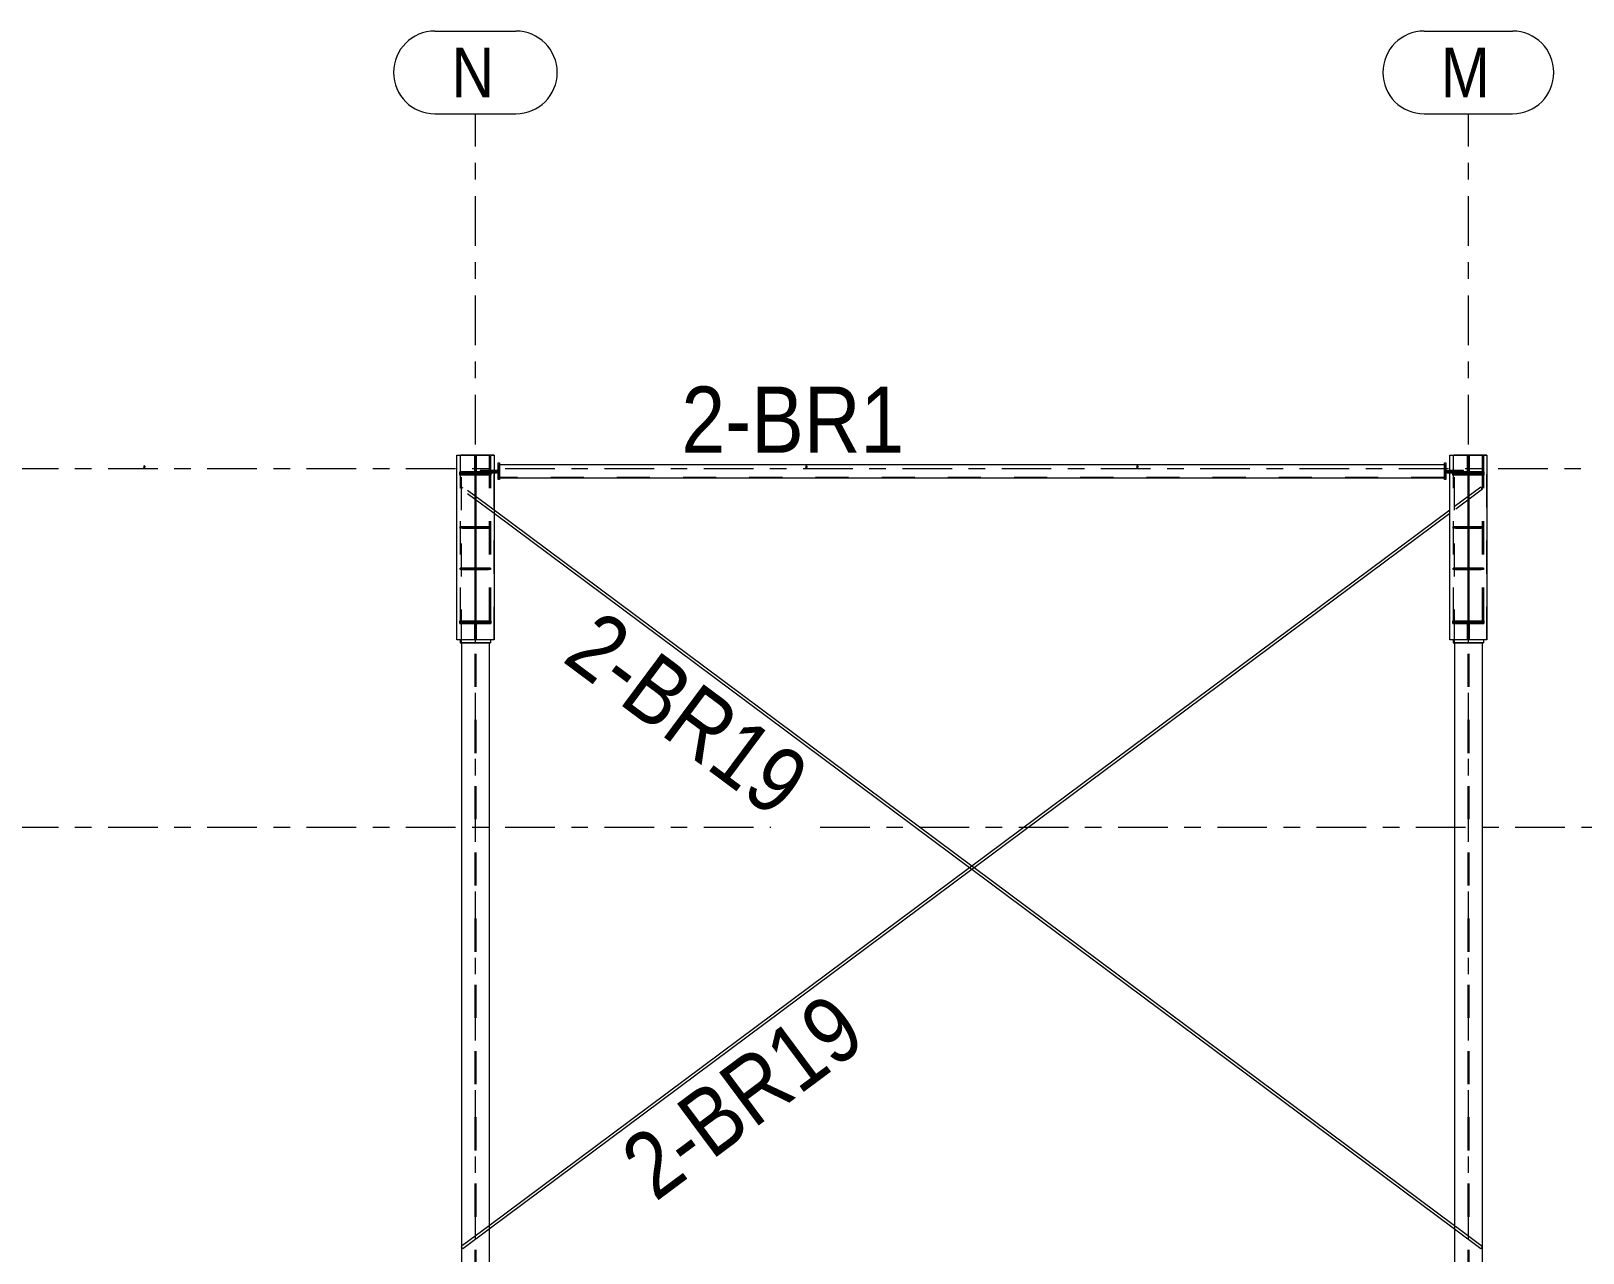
# Model space of a CAD drawing. Header units: millimetres. Extents: x -56 to 1115, y -311 to 509.
# Drawn here: x 282.2 to 376, y 291.5 to 365.3 of the extents above; entities that cross this region are included whole.
import ezdxf

# ---------------------------------------------------------------- set-up
doc = ezdxf.new("R2010")
doc.units = ezdxf.units.MM
for name, pattern in [('XKITLINE00', [0]), ('XKITLINE02', [4, 2, -2]), ('XKITLINE03', [6, 3, -1, 1, -1])]:
    doc.linetypes.add(name, pattern=pattern)
for name, color, linetype, lineweight in [('Part', 2, 'Continuous', 0), ('PartMark', 7, 'Continuous', 0), ('S-grid', 1, 'Continuous', 0)]:
    doc.layers.add(name, color=color, linetype=linetype, lineweight=lineweight)
doc.styles.add('ARIAL', font='ARIAL.TTF')

# ---------------------------------------------------------------- blocks, each defined once
blk = doc.blocks.new('*A82')
at = {"layer": 'Part'}
blk.add_hatch(color=3, dxfattribs=at).paths.add_polyline_path([(329.094, 339.066), (329.131, 339.055), (329.149, 339.021), (329.139, 338.985), (329.105, 338.966), (329.068, 338.977), (329.05, 339.011), (329.061, 339.047)], flags=17)
blk = doc.blocks.new('*A83')
at = {"layer": 'Part'}
blk.add_hatch(color=3, dxfattribs=at).paths.add_polyline_path([(349.094, 339.066), (349.131, 339.055), (349.149, 339.021), (349.139, 338.985), (349.105, 338.966), (349.068, 338.977), (349.05, 339.011), (349.061, 339.047)], flags=17)
blk = doc.blocks.new('*A84')
at = {"layer": 'Part'}
blk.add_hatch(color=3, dxfattribs=at).paths.add_polyline_path([(369.058, 329.426), (369.058, 329.624), (369.141, 329.624), (369.141, 329.426)], flags=17)
blk = doc.blocks.new('*A85')
at = {"layer": 'Part'}
blk.add_hatch(color=3, dxfattribs=at).paths.add_polyline_path([(369.133, 332.803), (369.133, 332.887), (369.813, 332.887), (369.813, 332.803)], flags=17)
blk = doc.blocks.new('*A86')
at = {"layer": 'Part'}
blk.add_hatch(color=3, dxfattribs=at).paths.add_polyline_path([(369.133, 335.303), (369.133, 335.387), (369.813, 335.387), (369.813, 335.303)], flags=17)
blk = doc.blocks.new('*A87')
at = {"layer": 'Part'}
blk.add_hatch(color=3, dxfattribs=at).paths.add_polyline_path([(368.387, 332.803), (368.387, 332.887), (369.066, 332.887), (369.066, 332.803)], flags=17)
blk = doc.blocks.new('*A88')
at = {"layer": 'Part'}
blk.add_hatch(color=3, dxfattribs=at).paths.add_polyline_path([(368.387, 335.303), (368.387, 335.387), (369.066, 335.387), (369.066, 335.303)], flags=17)
blk = doc.blocks.new('*A89')
at = {"layer": 'Part'}
blk.add_hatch(color=3, dxfattribs=at).paths.add_polyline_path([(369.058, 338.595), (369.058, 339.489), (369.141, 339.489), (369.141, 338.595)], flags=17)
blk = doc.blocks.new('*A92')
at = {"layer": 'Part'}
blk.add_hatch(color=3, dxfattribs=at).paths.add_polyline_path([(308.162, 329.624), (308.162, 329.708), (310.037, 329.708), (310.037, 329.624)], flags=17)
blk = doc.blocks.new('*A93')
at = {"layer": 'Part'}
blk.add_hatch(color=3, dxfattribs=at).paths.add_polyline_path([(308.162, 338.511), (308.162, 338.595), (310.037, 338.595), (310.037, 338.511)], flags=17)
blk = doc.blocks.new('*A94')
at = {"layer": 'Part'}
blk.add_hatch(color=3, dxfattribs=at).paths.add_polyline_path([(309.066, 329.708), (309.066, 338.511), (309.133, 338.511), (309.133, 329.708)], flags=17)
blk = doc.blocks.new('*A95')
at = {"layer": 'Part'}
blk.add_hatch(color=3, dxfattribs=at).paths.add_polyline_path([(289.094, 339.066), (289.131, 339.055), (289.149, 339.021), (289.139, 338.985), (289.105, 338.966), (289.068, 338.977), (289.05, 339.011), (289.061, 339.047)], flags=17)
blk = doc.blocks.new('*A96')
at = {"layer": 'Part'}
blk.add_hatch(color=3, dxfattribs=at).paths.add_polyline_path([(309.058, 329.426), (309.058, 329.624), (309.141, 329.624), (309.141, 329.426)], flags=17)
blk = doc.blocks.new('*A97')
at = {"layer": 'Part'}
blk.add_hatch(color=3, dxfattribs=at).paths.add_polyline_path([(308.387, 332.803), (308.387, 332.887), (309.066, 332.887), (309.066, 332.803)], flags=17)
blk = doc.blocks.new('*A98')
at = {"layer": 'Part'}
blk.add_hatch(color=3, dxfattribs=at).paths.add_polyline_path([(308.387, 335.303), (308.387, 335.387), (309.066, 335.387), (309.066, 335.303)], flags=17)
blk = doc.blocks.new('*A99')
at = {"layer": 'Part'}
blk.add_hatch(color=3, dxfattribs=at).paths.add_polyline_path([(309.058, 338.595), (309.058, 339.489), (309.141, 339.489), (309.141, 338.595)], flags=17)
blk = doc.blocks.new('*A100')
at = {"layer": 'Part'}
blk.add_hatch(color=3, dxfattribs=at).paths.add_polyline_path([(309.133, 332.803), (309.133, 332.887), (309.813, 332.887), (309.813, 332.803)], flags=17)
blk = doc.blocks.new('*A101')
at = {"layer": 'Part'}
blk.add_hatch(color=3, dxfattribs=at).paths.add_polyline_path([(309.133, 335.303), (309.133, 335.387), (309.813, 335.387), (309.813, 335.303)], flags=17)
blk = doc.blocks.new('*A102')
at = {"layer": 'Part'}
blk.add_hatch(color=3, dxfattribs=at).paths.add_polyline_path([(368.162, 329.624), (368.162, 329.708), (370.037, 329.708), (370.037, 329.624)], flags=17)
blk = doc.blocks.new('*A103')
at = {"layer": 'Part'}
blk.add_hatch(color=3, dxfattribs=at).paths.add_polyline_path([(368.162, 338.511), (368.162, 338.595), (370.037, 338.595), (370.037, 338.511)], flags=17)
blk = doc.blocks.new('*A104')
at = {"layer": 'Part'}
blk.add_hatch(color=3, dxfattribs=at).paths.add_polyline_path([(369.066, 329.708), (369.066, 338.511), (369.133, 338.511), (369.133, 329.708)], flags=17)
blk = doc.blocks.new('*A1191')
at = {"layer": 'S-grid', "color": 1, "linetype": 'XKITLINE03', "lineweight": 0}
blk.add_line((-7.099, 338.903), (956.29, 338.903), dxfattribs=at)
blk = doc.blocks.new('*A1192')
at = {"layer": 'S-grid', "color": 1, "linetype": 'XKITLINE03', "lineweight": 0}
for p, q in [((-7.099, 317.236), (326.959, 317.236)), ((329.933, 317.236), (566.959, 317.236))]:
    blk.add_line(p, q, dxfattribs=at)
blk = doc.blocks.new('*A1510')
at = {"layer": 'S-grid', "color": 1, "linetype": 'XKITLINE03', "lineweight": 0}
blk.add_line((369.1, 226.363), (369.1, 360.328), dxfattribs=at)
at = {"layer": 'S-grid', "color": 3, "style": 'ARIAL', "width": 0.85}
blk.add_text('M', height=3, dxfattribs=at).set_placement((367.433, 361.328))
blk = doc.blocks.new('*A1511')
at = {"layer": 'S-grid', "color": 1, "linetype": 'XKITLINE03', "lineweight": 0}
blk.add_line((309.1, 226.363), (309.1, 360.328), dxfattribs=at)
at = {"layer": 'S-grid', "color": 3, "style": 'ARIAL', "width": 0.85}
blk.add_text('N', height=3, dxfattribs=at).set_placement((307.655, 361.328))
blk = doc.blocks.new('*A1555')
at = {"layer": 'Part', "color": 7, "linetype": 'XKITLINE02', "lineweight": 0}
for p, q in [((368.266, 328.387), (368.266, 339.72)), ((368.266, 339.72), (369.933, 339.72)), ((369.066, 339.72), (369.066, 242.194)), ((369.133, 339.72), (369.133, 242.194)), ((369.933, 339.72), (369.933, 328.387)), ((369.933, 242.194), (368.266, 242.194))]:
    blk.add_line(p, q, dxfattribs=at)
at = {"layer": 'Part', "color": 2, "linetype": 'XKITLINE00', "lineweight": 0}
for p, q in [((368.266, 328.387), (368.266, 242.194)), ((369.933, 328.387), (369.933, 242.194))]:
    blk.add_line(p, q, dxfattribs=at)
blk = doc.blocks.new('*A1556')
at = {"layer": 'Part', "color": 7, "linetype": 'XKITLINE02', "lineweight": 0}
for p, q in [((308.266, 328.387), (308.266, 339.72)), ((308.266, 339.72), (309.933, 339.72)), ((309.066, 339.72), (309.066, 242.194)), ((309.133, 339.72), (309.133, 242.194)), ((309.933, 339.72), (309.933, 328.387)), ((309.933, 242.194), (308.266, 242.194))]:
    blk.add_line(p, q, dxfattribs=at)
at = {"layer": 'Part', "color": 2, "linetype": 'XKITLINE00', "lineweight": 0}
for p, q in [((308.266, 328.387), (308.266, 242.194)), ((309.933, 328.387), (309.933, 242.194))]:
    blk.add_line(p, q, dxfattribs=at)
blk = doc.blocks.new('*A1557')
at = {"layer": 'Part', "color": 7, "linetype": 'XKITLINE02', "lineweight": 0}
for p, q in [((369.852, 337.786), (367.975, 336.388)), ((369.952, 337.652), (367.975, 336.18)), ((369.952, 337.652), (369.852, 337.786)), ((339.1, 314.887), (338.96, 314.783)), ((339.239, 314.783), (339.1, 314.679)), ((309.933, 293.169), (308.266, 291.928)), ((309.933, 292.961), (308.347, 291.78)), ((308.347, 291.78), (308.266, 291.889))]:
    blk.add_line(p, q, dxfattribs=at)
at = {"layer": 'Part', "color": 2, "linetype": 'XKITLINE00', "lineweight": 0}
for p, q in [((367.975, 336.388), (339.1, 314.887)), ((367.975, 336.18), (339.239, 314.783)), ((338.96, 314.783), (309.933, 293.169)), ((339.1, 314.679), (309.933, 292.961)), ((308.266, 291.928), (308.248, 291.914)), ((308.262, 291.894), (308.248, 291.914)), ((308.266, 291.889), (308.262, 291.894))]:
    blk.add_line(p, q, dxfattribs=at)
blk = doc.blocks.new('*A1558')
at = {"layer": 'Part', "color": 7, "linetype": 'XKITLINE02', "lineweight": 0}
for p, q in [((308.248, 337.652), (308.347, 337.786)), ((310.225, 336.18), (308.248, 337.652)), ((310.225, 336.388), (308.347, 337.786)), ((339.1, 314.679), (338.96, 314.783)), ((339.239, 314.783), (339.1, 314.887)), ((369.933, 291.928), (368.266, 293.169)), ((369.852, 291.78), (368.266, 292.961)), ((369.937, 291.894), (369.852, 291.78))]:
    blk.add_line(p, q, dxfattribs=at)
at = {"layer": 'Part', "color": 2, "linetype": 'XKITLINE00', "lineweight": 0}
for p, q in [((339.1, 314.887), (310.225, 336.388)), ((338.96, 314.783), (310.225, 336.18)), ((368.266, 292.961), (339.1, 314.679)), ((368.266, 293.169), (339.239, 314.783)), ((369.952, 291.914), (369.933, 291.928)), ((369.952, 291.914), (369.933, 291.889))]:
    blk.add_line(p, q, dxfattribs=at)
blk = doc.blocks.new('*A1560')
at = {"layer": 'Part', "color": 2, "linetype": 'XKITLINE00', "lineweight": 0}
for p, q in [((310.55, 339.158), (367.65, 339.158)), ((367.65, 338.325), (310.55, 338.325))]:
    blk.add_line(p, q, dxfattribs=at)
at = {"layer": 'Part', "color": 7, "linetype": 'XKITLINE02', "lineweight": 0}
for p, q in [((310.55, 338.325), (310.55, 339.158)), ((367.65, 339.125), (310.55, 339.125)), ((367.65, 339.158), (367.65, 338.325)), ((367.65, 338.358), (310.55, 338.358))]:
    blk.add_line(p, q, dxfattribs=at)
blk = doc.blocks.new('*A1561')
at = {"layer": 'Part', "color": 7, "linetype": 'XKITLINE02', "lineweight": 0}
for p, q in [((309.058, 339.72), (309.058, 338.595)), ((309.058, 339.72), (309.141, 339.72)), ((309.141, 339.72), (309.141, 338.595)), ((309.058, 338.826), (309.141, 338.826)), ((309.058, 338.687), (309.141, 338.687))]:
    blk.add_line(p, q, dxfattribs=at)
blk = doc.blocks.new('*A1562')
at = {"layer": 'Part', "color": 7, "linetype": 'XKITLINE02', "lineweight": 0}
for p, q in [((309.066, 332.887), (308.183, 332.887)), ((308.183, 332.803), (308.183, 332.887)), ((309.066, 332.803), (308.183, 332.803)), ((308.941, 332.803), (308.941, 332.887)), ((309.066, 332.803), (309.066, 332.887))]:
    blk.add_line(p, q, dxfattribs=at)
blk = doc.blocks.new('*A1563')
at = {"layer": 'Part', "color": 7, "linetype": 'XKITLINE02', "lineweight": 0}
for p, q in [((309.883, 332.887), (309.133, 332.887)), ((309.133, 332.887), (309.133, 332.803)), ((309.133, 332.803), (309.883, 332.803)), ((309.258, 332.887), (309.258, 332.803)), ((309.883, 332.803), (309.883, 332.887))]:
    blk.add_line(p, q, dxfattribs=at)
blk = doc.blocks.new('*A1564')
at = {"layer": 'Part', "color": 7, "linetype": 'XKITLINE02', "lineweight": 0}
for p, q in [((309.883, 335.387), (309.133, 335.387)), ((309.133, 335.387), (309.133, 335.303)), ((309.133, 335.303), (309.883, 335.303)), ((309.258, 335.387), (309.258, 335.303)), ((309.883, 335.303), (309.883, 335.387))]:
    blk.add_line(p, q, dxfattribs=at)
blk = doc.blocks.new('*A1565')
at = {"layer": 'Part', "color": 2, "linetype": 'XKITLINE00', "lineweight": 0}
for p, q in [((310.466, 338.241), (310.466, 339.241)), ((310.466, 339.241), (310.55, 339.241)), ((310.55, 339.241), (310.55, 338.241)), ((310.55, 338.241), (310.466, 338.241))]:
    blk.add_line(p, q, dxfattribs=at)
blk = doc.blocks.new('*A1566')
at = {"layer": 'Part', "color": 7, "linetype": 'XKITLINE02', "lineweight": 0}
for p, q in [((309.383, 338.783), (309.383, 338.7)), ((310.225, 338.783), (309.383, 338.783)), ((310.383, 338.7), (309.383, 338.7))]:
    blk.add_line(p, q, dxfattribs=at)
at = {"layer": 'Part', "color": 2, "linetype": 'XKITLINE00', "lineweight": 0}
for p, q in [((310.466, 338.783), (310.225, 338.783)), ((310.466, 338.7), (310.383, 338.7)), ((310.466, 338.783), (310.466, 338.7))]:
    blk.add_line(p, q, dxfattribs=at)
blk = doc.blocks.new('*A1567')
at = {"layer": 'Part', "color": 7, "linetype": 'XKITLINE02', "lineweight": 0}
for p, q in [((309.133, 338.7), (309.133, 338.616)), ((310.225, 338.7), (309.133, 338.7)), ((310.225, 338.616), (309.133, 338.616)), ((309.258, 338.7), (309.258, 338.616))]:
    blk.add_line(p, q, dxfattribs=at)
at = {"layer": 'Part', "color": 2, "linetype": 'XKITLINE00', "lineweight": 0}
for p, q in [((310.383, 338.7), (310.225, 338.7)), ((310.383, 338.616), (310.225, 338.616)), ((310.383, 338.7), (310.383, 338.616))]:
    blk.add_line(p, q, dxfattribs=at)
blk = doc.blocks.new('*A1568')
at = {"layer": 'Part', "color": 7, "linetype": 'XKITLINE02', "lineweight": 0}
for p, q in [((309.133, 335.303), (309.133, 335.387)), ((309.133, 335.387), (310.016, 335.387)), ((310.016, 335.303), (309.133, 335.303)), ((309.258, 335.303), (309.258, 335.387)), ((310.016, 335.387), (310.016, 335.303))]:
    blk.add_line(p, q, dxfattribs=at)
blk = doc.blocks.new('*A1569')
at = {"layer": 'Part', "color": 7, "linetype": 'XKITLINE02', "lineweight": 0}
for p, q in [((309.133, 332.803), (309.133, 332.887)), ((309.133, 332.887), (310.016, 332.887)), ((310.016, 332.803), (309.133, 332.803)), ((309.258, 332.803), (309.258, 332.887)), ((310.016, 332.887), (310.016, 332.803))]:
    blk.add_line(p, q, dxfattribs=at)
blk = doc.blocks.new('*A1570')
at = {"layer": 'Part', "color": 2, "linetype": 'XKITLINE00', "lineweight": 0}
for start, end in [(51.1129, 231.1129), (231.1129, 51.1129)]:
    blk.add_arc((329.1, 339.016), 0.05, start, end, dxfattribs=at)
blk = doc.blocks.new('*A1571')
at = {"layer": 'Part', "color": 2, "linetype": 'XKITLINE00', "lineweight": 0}
for start, end in [(51.1129, 231.1129), (231.1129, 51.1129)]:
    blk.add_arc((349.1, 339.016), 0.05, start, end, dxfattribs=at)
blk = doc.blocks.new('*A1572')
at = {"layer": 'Part', "color": 7, "linetype": 'XKITLINE02', "lineweight": 0}
for p, q in [((369.133, 338.617), (369.066, 338.617)), ((369.066, 338.617), (369.066, 329.636)), ((369.133, 329.636), (369.133, 338.617)), ((369.066, 329.636), (369.133, 329.636))]:
    blk.add_line(p, q, dxfattribs=at)
blk = doc.blocks.new('*A1573')
at = {"layer": 'Part', "color": 7, "linetype": 'XKITLINE02', "lineweight": 0}
for p, q in [((368.162, 329.708), (368.162, 329.553)), ((368.162, 329.636), (370.037, 329.636)), ((368.162, 329.553), (370.037, 329.553)), ((370.037, 329.553), (370.037, 329.708))]:
    blk.add_line(p, q, dxfattribs=at)
blk = doc.blocks.new('*A1574')
at = {"layer": 'Part', "color": 7, "linetype": 'XKITLINE02', "lineweight": 0}
for p, q in [((368.162, 338.7), (368.162, 338.511)), ((370.037, 338.7), (368.162, 338.7)), ((370.037, 338.617), (368.162, 338.617)), ((370.037, 338.511), (370.037, 338.7))]:
    blk.add_line(p, q, dxfattribs=at)
blk = doc.blocks.new('*A1575')
at = {"layer": 'Part', "color": 7, "linetype": 'XKITLINE02', "lineweight": 0}
for p, q in [((368.183, 339.72), (370.016, 339.72)), ((368.183, 339.72), (368.183, 328.553)), ((370.016, 339.72), (370.016, 328.553))]:
    blk.add_line(p, q, dxfattribs=at)
at = {"layer": 'Part', "color": 2, "linetype": 'XKITLINE00', "lineweight": 0}
for p, q in [((368.183, 328.553), (368.183, 328.387)), ((370.016, 328.387), (368.183, 328.387)), ((370.016, 328.553), (370.016, 328.387))]:
    blk.add_line(p, q, dxfattribs=at)
blk = doc.blocks.new('*A1576')
at = {"layer": 'Part', "color": 7, "linetype": 'XKITLINE02', "lineweight": 0}
for p, q in [((368.183, 339.72), (370.016, 339.72)), ((368.183, 339.72), (368.183, 328.387)), ((370.016, 339.72), (370.016, 328.387)), ((368.183, 328.387), (370.016, 328.387))]:
    blk.add_line(p, q, dxfattribs=at)
blk = doc.blocks.new('*A1577')
at = {"layer": 'Part', "color": 2, "linetype": 'XKITLINE00', "lineweight": 0}
for p, q in [((367.975, 328.553), (367.975, 339.72)), ((367.975, 339.72), (370.225, 339.72)), ((370.225, 339.72), (370.225, 328.553)), ((370.225, 328.553), (367.975, 328.553))]:
    blk.add_line(p, q, dxfattribs=at)
blk = doc.blocks.new('*A1578')
at = {"layer": 'Part', "color": 7, "linetype": 'XKITLINE02', "lineweight": 0}
for p, q in [((367.975, 328.553), (367.975, 339.72)), ((370.225, 339.72), (367.975, 339.72)), ((370.225, 328.553), (370.225, 339.72)), ((370.225, 328.553), (367.975, 328.553))]:
    blk.add_line(p, q, dxfattribs=at)
blk = doc.blocks.new('*A1579')
at = {"layer": 'Part', "color": 2, "linetype": 'XKITLINE00', "lineweight": 0}
for p, q in [((369.058, 328.553), (369.058, 329.624)), ((369.058, 329.624), (369.141, 329.624)), ((369.141, 329.426), (369.058, 329.426)), ((369.141, 329.624), (369.141, 328.553)), ((369.141, 328.553), (369.058, 328.553))]:
    blk.add_line(p, q, dxfattribs=at)
at = {"layer": 'Part', "color": 7, "linetype": 'XKITLINE02', "lineweight": 0}
for p, q in [((369.058, 329.562), (369.141, 329.562)), ((369.058, 329.428), (369.141, 329.428))]:
    blk.add_line(p, q, dxfattribs=at)
blk = doc.blocks.new('*A1580')
at = {"layer": 'Part', "color": 7, "linetype": 'XKITLINE02', "lineweight": 0}
for p, q in [((369.883, 329.636), (369.133, 329.636)), ((369.133, 329.636), (369.133, 329.553)), ((369.133, 329.553), (369.883, 329.553)), ((369.258, 329.636), (369.258, 329.553)), ((369.883, 329.553), (369.883, 329.636))]:
    blk.add_line(p, q, dxfattribs=at)
blk = doc.blocks.new('*A1581')
at = {"layer": 'Part', "color": 7, "linetype": 'XKITLINE02', "lineweight": 0}
for p, q in [((369.066, 329.636), (368.316, 329.636)), ((368.316, 329.636), (368.316, 329.553)), ((368.316, 329.553), (369.066, 329.553)), ((368.941, 329.636), (368.941, 329.553)), ((369.066, 329.553), (369.066, 329.636))]:
    blk.add_line(p, q, dxfattribs=at)
blk = doc.blocks.new('*A1582')
at = {"layer": 'Part', "color": 7, "linetype": 'XKITLINE02', "lineweight": 0}
for p, q in [((369.058, 329.624), (369.058, 328.553)), ((369.058, 329.562), (369.141, 329.562)), ((369.058, 329.428), (369.141, 329.428)), ((369.141, 329.624), (369.141, 328.553)), ((369.141, 328.553), (369.058, 328.553))]:
    blk.add_line(p, q, dxfattribs=at)
blk = doc.blocks.new('*A1583')
at = {"layer": 'Part', "color": 2, "linetype": 'XKITLINE00', "lineweight": 0}
for p, q in [((370.016, 332.887), (369.133, 332.887)), ((369.133, 332.887), (369.133, 332.803)), ((370.016, 332.803), (369.133, 332.803)), ((369.813, 332.803), (369.813, 332.887)), ((370.016, 332.887), (370.016, 332.803))]:
    blk.add_line(p, q, dxfattribs=at)
at = {"layer": 'Part', "color": 7, "linetype": 'XKITLINE02', "lineweight": 0}
blk.add_line((369.258, 332.803), (369.258, 332.887), dxfattribs=at)
blk = doc.blocks.new('*A1584')
at = {"layer": 'Part', "color": 2, "linetype": 'XKITLINE00', "lineweight": 0}
for p, q in [((370.016, 335.387), (369.133, 335.387)), ((369.133, 335.387), (369.133, 335.303)), ((370.016, 335.303), (369.133, 335.303)), ((369.813, 335.303), (369.813, 335.387)), ((370.016, 335.387), (370.016, 335.303))]:
    blk.add_line(p, q, dxfattribs=at)
at = {"layer": 'Part', "color": 7, "linetype": 'XKITLINE02', "lineweight": 0}
blk.add_line((369.258, 335.303), (369.258, 335.387), dxfattribs=at)
blk = doc.blocks.new('*A1585')
at = {"layer": 'Part', "color": 2, "linetype": 'XKITLINE00', "lineweight": 0}
for p, q in [((369.066, 332.887), (368.183, 332.887)), ((368.183, 332.887), (368.183, 332.803)), ((369.066, 332.803), (368.183, 332.803)), ((368.387, 332.803), (368.387, 332.887)), ((369.066, 332.887), (369.066, 332.803))]:
    blk.add_line(p, q, dxfattribs=at)
at = {"layer": 'Part', "color": 7, "linetype": 'XKITLINE02', "lineweight": 0}
blk.add_line((368.941, 332.803), (368.941, 332.887), dxfattribs=at)
blk = doc.blocks.new('*A1586')
at = {"layer": 'Part', "color": 2, "linetype": 'XKITLINE00', "lineweight": 0}
for p, q in [((369.066, 335.387), (368.183, 335.387)), ((368.183, 335.387), (368.183, 335.303)), ((369.066, 335.303), (368.183, 335.303)), ((368.387, 335.303), (368.387, 335.387)), ((369.066, 335.387), (369.066, 335.303))]:
    blk.add_line(p, q, dxfattribs=at)
at = {"layer": 'Part', "color": 7, "linetype": 'XKITLINE02', "lineweight": 0}
blk.add_line((368.941, 335.303), (368.941, 335.387), dxfattribs=at)
blk = doc.blocks.new('*A1587')
at = {"layer": 'Part', "color": 2, "linetype": 'XKITLINE00', "lineweight": 0}
for p, q in [((369.058, 339.72), (369.141, 339.72)), ((369.058, 338.595), (369.058, 339.72)), ((369.058, 339.489), (369.141, 339.489)), ((369.141, 339.72), (369.141, 338.595)), ((369.141, 338.595), (369.058, 338.595))]:
    blk.add_line(p, q, dxfattribs=at)
at = {"layer": 'Part', "color": 7, "linetype": 'XKITLINE02', "lineweight": 0}
for p, q in [((369.058, 338.826), (369.141, 338.826)), ((369.058, 338.687), (369.141, 338.687))]:
    blk.add_line(p, q, dxfattribs=at)
blk = doc.blocks.new('*A1588')
at = {"layer": 'Part', "color": 7, "linetype": 'XKITLINE02', "lineweight": 0}
for p, q in [((369.066, 335.387), (368.183, 335.387)), ((368.183, 335.303), (368.183, 335.387)), ((369.066, 335.303), (368.183, 335.303)), ((368.941, 335.303), (368.941, 335.387)), ((369.066, 335.303), (369.066, 335.387))]:
    blk.add_line(p, q, dxfattribs=at)
blk = doc.blocks.new('*A1589')
at = {"layer": 'Part', "color": 7, "linetype": 'XKITLINE02', "lineweight": 0}
for p, q in [((369.883, 332.887), (369.133, 332.887)), ((369.133, 332.887), (369.133, 332.803)), ((369.133, 332.803), (369.883, 332.803)), ((369.258, 332.887), (369.258, 332.803)), ((369.883, 332.803), (369.883, 332.887))]:
    blk.add_line(p, q, dxfattribs=at)
blk = doc.blocks.new('*A1590')
at = {"layer": 'Part', "color": 7, "linetype": 'XKITLINE02', "lineweight": 0}
for p, q in [((369.066, 332.887), (368.316, 332.887)), ((368.316, 332.887), (368.316, 332.803)), ((368.316, 332.803), (369.066, 332.803)), ((368.941, 332.887), (368.941, 332.803)), ((369.066, 332.803), (369.066, 332.887))]:
    blk.add_line(p, q, dxfattribs=at)
blk = doc.blocks.new('*A1591')
at = {"layer": 'Part', "color": 7, "linetype": 'XKITLINE02', "lineweight": 0}
for p, q in [((369.883, 335.387), (369.133, 335.387)), ((369.133, 335.387), (369.133, 335.303)), ((369.133, 335.303), (369.883, 335.303)), ((369.258, 335.387), (369.258, 335.303)), ((369.883, 335.303), (369.883, 335.387))]:
    blk.add_line(p, q, dxfattribs=at)
blk = doc.blocks.new('*A1592')
at = {"layer": 'Part', "color": 7, "linetype": 'XKITLINE02', "lineweight": 0}
for p, q in [((369.066, 335.387), (368.316, 335.387)), ((368.316, 335.387), (368.316, 335.303)), ((368.316, 335.303), (369.066, 335.303)), ((368.941, 335.387), (368.941, 335.303)), ((369.066, 335.303), (369.066, 335.387))]:
    blk.add_line(p, q, dxfattribs=at)
blk = doc.blocks.new('*A1593')
at = {"layer": 'Part', "color": 7, "linetype": 'XKITLINE02', "lineweight": 0}
for p, q in [((369.883, 338.7), (369.133, 338.7)), ((369.133, 338.7), (369.133, 338.616)), ((369.133, 338.616), (369.883, 338.616)), ((369.258, 338.7), (369.258, 338.616)), ((369.883, 338.616), (369.883, 338.7))]:
    blk.add_line(p, q, dxfattribs=at)
blk = doc.blocks.new('*A1594')
at = {"layer": 'Part', "color": 2, "linetype": 'XKITLINE00', "lineweight": 0}
for p, q in [((367.975, 338.7), (367.816, 338.7)), ((367.816, 338.616), (367.816, 338.7)), ((367.975, 338.616), (367.816, 338.616))]:
    blk.add_line(p, q, dxfattribs=at)
at = {"layer": 'Part', "color": 7, "linetype": 'XKITLINE02', "lineweight": 0}
for p, q in [((369.066, 338.7), (367.975, 338.7)), ((369.066, 338.616), (367.975, 338.616)), ((368.941, 338.7), (368.941, 338.616)), ((369.066, 338.7), (369.066, 338.616))]:
    blk.add_line(p, q, dxfattribs=at)
blk = doc.blocks.new('*A1595')
at = {"layer": 'Part', "color": 2, "linetype": 'XKITLINE00', "lineweight": 0}
for p, q in [((367.733, 338.7), (367.733, 338.783)), ((367.733, 338.783), (367.975, 338.783)), ((367.816, 338.7), (367.733, 338.7))]:
    blk.add_line(p, q, dxfattribs=at)
at = {"layer": 'Part', "color": 7, "linetype": 'XKITLINE02', "lineweight": 0}
for p, q in [((368.816, 338.7), (367.816, 338.7)), ((368.816, 338.783), (367.975, 338.783)), ((368.816, 338.7), (368.816, 338.783))]:
    blk.add_line(p, q, dxfattribs=at)
blk = doc.blocks.new('*A1596')
at = {"layer": 'Part', "color": 2, "linetype": 'XKITLINE00', "lineweight": 0}
for p, q in [((367.65, 338.241), (367.65, 339.241)), ((367.65, 339.241), (367.733, 339.241)), ((367.733, 339.241), (367.733, 338.241)), ((367.733, 338.241), (367.65, 338.241))]:
    blk.add_line(p, q, dxfattribs=at)
blk = doc.blocks.new('*A1597')
at = {"layer": 'Part', "color": 7, "linetype": 'XKITLINE02', "lineweight": 0}
for p, q in [((369.058, 339.72), (369.058, 338.595)), ((369.058, 339.72), (369.141, 339.72)), ((369.141, 339.72), (369.141, 338.595)), ((369.058, 338.826), (369.141, 338.826)), ((369.058, 338.687), (369.141, 338.687))]:
    blk.add_line(p, q, dxfattribs=at)
blk = doc.blocks.new('*A1598')
at = {"layer": 'Part', "color": 7, "linetype": 'XKITLINE02', "lineweight": 0}
for p, q in [((369.066, 332.887), (368.183, 332.887)), ((368.183, 332.803), (368.183, 332.887)), ((369.066, 332.803), (368.183, 332.803)), ((368.941, 332.803), (368.941, 332.887)), ((369.066, 332.803), (369.066, 332.887))]:
    blk.add_line(p, q, dxfattribs=at)
blk = doc.blocks.new('*A1599')
at = {"layer": 'Part', "color": 7, "linetype": 'XKITLINE02', "lineweight": 0}
for p, q in [((369.133, 335.303), (369.133, 335.387)), ((369.133, 335.387), (370.016, 335.387)), ((370.016, 335.303), (369.133, 335.303)), ((369.258, 335.303), (369.258, 335.387)), ((370.016, 335.387), (370.016, 335.303))]:
    blk.add_line(p, q, dxfattribs=at)
blk = doc.blocks.new('*A1600')
at = {"layer": 'Part', "color": 7, "linetype": 'XKITLINE02', "lineweight": 0}
for p, q in [((369.133, 332.803), (369.133, 332.887)), ((369.133, 332.887), (370.016, 332.887)), ((370.016, 332.803), (369.133, 332.803)), ((369.258, 332.803), (369.258, 332.887)), ((370.016, 332.887), (370.016, 332.803))]:
    blk.add_line(p, q, dxfattribs=at)
blk = doc.blocks.new('*A1610')
at = {"layer": 'Part', "color": 2, "linetype": 'XKITLINE00', "lineweight": 0}
for p, q in [((308.162, 329.708), (310.037, 329.708)), ((308.162, 329.553), (308.162, 329.708)), ((308.162, 329.624), (310.037, 329.624)), ((309.058, 329.553), (308.162, 329.553)), ((310.037, 329.553), (309.141, 329.553)), ((310.037, 329.708), (310.037, 329.553))]:
    blk.add_line(p, q, dxfattribs=at)
at = {"layer": 'Part', "color": 7, "linetype": 'XKITLINE02', "lineweight": 0}
for p, q in [((308.162, 329.636), (310.037, 329.636)), ((309.141, 329.553), (309.058, 329.553))]:
    blk.add_line(p, q, dxfattribs=at)
blk = doc.blocks.new('*A1611')
at = {"layer": 'Part', "color": 2, "linetype": 'XKITLINE00', "lineweight": 0}
for p, q in [((309.058, 338.7), (308.162, 338.7)), ((308.162, 338.511), (308.162, 338.7)), ((310.037, 338.595), (308.162, 338.595)), ((310.037, 338.7), (309.141, 338.7)), ((310.037, 338.7), (310.037, 338.511)), ((310.037, 338.511), (308.162, 338.511))]:
    blk.add_line(p, q, dxfattribs=at)
at = {"layer": 'Part', "color": 7, "linetype": 'XKITLINE02', "lineweight": 0}
for p, q in [((308.162, 338.617), (310.037, 338.617)), ((309.141, 338.7), (309.058, 338.7))]:
    blk.add_line(p, q, dxfattribs=at)
blk = doc.blocks.new('*A1612')
at = {"layer": 'Part', "color": 7, "linetype": 'XKITLINE02', "lineweight": 0}
for p, q in [((309.133, 338.617), (309.066, 338.617)), ((309.066, 338.617), (309.066, 338.511)), ((309.133, 338.617), (309.133, 338.511)), ((309.066, 329.708), (309.066, 329.636)), ((309.066, 329.636), (309.133, 329.636)), ((309.133, 329.708), (309.133, 329.636))]:
    blk.add_line(p, q, dxfattribs=at)
at = {"layer": 'Part', "color": 2, "linetype": 'XKITLINE00', "lineweight": 0}
for p, q in [((309.066, 338.511), (309.133, 338.511)), ((309.066, 338.511), (309.066, 329.708)), ((309.133, 338.511), (309.133, 329.708)), ((309.066, 329.708), (309.133, 329.708))]:
    blk.add_line(p, q, dxfattribs=at)
blk = doc.blocks.new('*A1613')
at = {"layer": 'Part', "color": 7, "linetype": 'XKITLINE02', "lineweight": 0}
for p, q in [((309.133, 338.617), (309.066, 338.617)), ((309.066, 338.617), (309.066, 329.636)), ((309.133, 329.636), (309.133, 338.617)), ((309.066, 329.636), (309.133, 329.636))]:
    blk.add_line(p, q, dxfattribs=at)
blk = doc.blocks.new('*A1614')
at = {"layer": 'Part', "color": 7, "linetype": 'XKITLINE02', "lineweight": 0}
for p, q in [((308.162, 329.708), (308.162, 329.553)), ((308.162, 329.636), (310.037, 329.636)), ((308.162, 329.553), (310.037, 329.553)), ((310.037, 329.553), (310.037, 329.708))]:
    blk.add_line(p, q, dxfattribs=at)
blk = doc.blocks.new('*A1615')
at = {"layer": 'Part', "color": 7, "linetype": 'XKITLINE02', "lineweight": 0}
for p, q in [((308.162, 338.7), (308.162, 338.511)), ((310.037, 338.7), (308.162, 338.7)), ((310.037, 338.617), (308.162, 338.617)), ((310.037, 338.511), (310.037, 338.7))]:
    blk.add_line(p, q, dxfattribs=at)
blk = doc.blocks.new('*A1616')
at = {"layer": 'Part', "color": 2, "linetype": 'XKITLINE00', "lineweight": 0}
for start, end in [(51.1129, 231.1129), (231.1129, 51.1129)]:
    blk.add_arc((289.1, 339.016), 0.05, start, end, dxfattribs=at)
blk = doc.blocks.new('*A1617')
at = {"layer": 'Part', "color": 7, "linetype": 'XKITLINE02', "lineweight": 0}
for p, q in [((308.183, 339.72), (310.016, 339.72)), ((308.183, 339.72), (308.183, 328.553)), ((310.016, 339.72), (310.016, 328.553))]:
    blk.add_line(p, q, dxfattribs=at)
at = {"layer": 'Part', "color": 2, "linetype": 'XKITLINE00', "lineweight": 0}
for p, q in [((308.183, 328.553), (308.183, 328.387)), ((310.016, 328.387), (308.183, 328.387)), ((310.016, 328.553), (310.016, 328.387))]:
    blk.add_line(p, q, dxfattribs=at)
blk = doc.blocks.new('*A1618')
at = {"layer": 'Part', "color": 7, "linetype": 'XKITLINE02', "lineweight": 0}
for p, q in [((308.183, 339.72), (310.016, 339.72)), ((308.183, 339.72), (308.183, 328.387)), ((310.016, 339.72), (310.016, 328.387)), ((308.183, 328.387), (310.016, 328.387))]:
    blk.add_line(p, q, dxfattribs=at)
blk = doc.blocks.new('*A1619')
at = {"layer": 'Part', "color": 2, "linetype": 'XKITLINE00', "lineweight": 0}
for p, q in [((307.975, 328.553), (307.975, 339.72)), ((307.975, 339.72), (310.225, 339.72)), ((310.225, 339.72), (310.225, 328.553)), ((310.225, 328.553), (307.975, 328.553))]:
    blk.add_line(p, q, dxfattribs=at)
blk = doc.blocks.new('*A1620')
at = {"layer": 'Part', "color": 7, "linetype": 'XKITLINE02', "lineweight": 0}
for p, q in [((307.975, 328.553), (307.975, 339.72)), ((310.225, 339.72), (307.975, 339.72)), ((310.225, 328.553), (310.225, 339.72)), ((310.225, 328.553), (307.975, 328.553))]:
    blk.add_line(p, q, dxfattribs=at)
blk = doc.blocks.new('*A1621')
at = {"layer": 'Part', "color": 2, "linetype": 'XKITLINE00', "lineweight": 0}
for p, q in [((309.058, 328.553), (309.058, 329.624)), ((309.058, 329.624), (309.141, 329.624)), ((309.141, 329.426), (309.058, 329.426)), ((309.141, 329.624), (309.141, 328.553)), ((309.141, 328.553), (309.058, 328.553))]:
    blk.add_line(p, q, dxfattribs=at)
at = {"layer": 'Part', "color": 7, "linetype": 'XKITLINE02', "lineweight": 0}
for p, q in [((309.058, 329.562), (309.141, 329.562)), ((309.058, 329.428), (309.141, 329.428))]:
    blk.add_line(p, q, dxfattribs=at)
blk = doc.blocks.new('*A1622')
at = {"layer": 'Part', "color": 7, "linetype": 'XKITLINE02', "lineweight": 0}
for p, q in [((309.066, 329.636), (308.316, 329.636)), ((308.316, 329.636), (308.316, 329.553)), ((308.316, 329.553), (309.066, 329.553)), ((308.941, 329.636), (308.941, 329.553)), ((309.066, 329.553), (309.066, 329.636))]:
    blk.add_line(p, q, dxfattribs=at)
blk = doc.blocks.new('*A1623')
at = {"layer": 'Part', "color": 7, "linetype": 'XKITLINE02', "lineweight": 0}
for p, q in [((309.058, 329.624), (309.058, 328.553)), ((309.058, 329.562), (309.141, 329.562)), ((309.058, 329.428), (309.141, 329.428)), ((309.141, 329.624), (309.141, 328.553)), ((309.141, 328.553), (309.058, 328.553))]:
    blk.add_line(p, q, dxfattribs=at)
blk = doc.blocks.new('*A1624')
at = {"layer": 'Part', "color": 7, "linetype": 'XKITLINE02', "lineweight": 0}
for p, q in [((309.883, 329.636), (309.133, 329.636)), ((309.133, 329.636), (309.133, 329.553)), ((309.133, 329.553), (309.883, 329.553)), ((309.258, 329.636), (309.258, 329.553)), ((309.883, 329.553), (309.883, 329.636))]:
    blk.add_line(p, q, dxfattribs=at)
blk = doc.blocks.new('*A1625')
at = {"layer": 'Part', "color": 2, "linetype": 'XKITLINE00', "lineweight": 0}
for p, q in [((309.066, 332.887), (308.183, 332.887)), ((308.183, 332.887), (308.183, 332.803)), ((309.066, 332.803), (308.183, 332.803)), ((308.387, 332.803), (308.387, 332.887)), ((309.066, 332.887), (309.066, 332.803))]:
    blk.add_line(p, q, dxfattribs=at)
at = {"layer": 'Part', "color": 7, "linetype": 'XKITLINE02', "lineweight": 0}
blk.add_line((308.941, 332.803), (308.941, 332.887), dxfattribs=at)
blk = doc.blocks.new('*A1626')
at = {"layer": 'Part', "color": 2, "linetype": 'XKITLINE00', "lineweight": 0}
for p, q in [((309.066, 335.387), (308.183, 335.387)), ((308.183, 335.387), (308.183, 335.303)), ((309.066, 335.303), (308.183, 335.303)), ((308.387, 335.303), (308.387, 335.387)), ((309.066, 335.387), (309.066, 335.303))]:
    blk.add_line(p, q, dxfattribs=at)
at = {"layer": 'Part', "color": 7, "linetype": 'XKITLINE02', "lineweight": 0}
blk.add_line((308.941, 335.303), (308.941, 335.387), dxfattribs=at)
blk = doc.blocks.new('*A1627')
at = {"layer": 'Part', "color": 2, "linetype": 'XKITLINE00', "lineweight": 0}
for p, q in [((309.058, 339.72), (309.141, 339.72)), ((309.058, 338.595), (309.058, 339.72)), ((309.058, 339.489), (309.141, 339.489)), ((309.141, 339.72), (309.141, 338.595)), ((309.141, 338.595), (309.058, 338.595))]:
    blk.add_line(p, q, dxfattribs=at)
at = {"layer": 'Part', "color": 7, "linetype": 'XKITLINE02', "lineweight": 0}
for p, q in [((309.058, 338.826), (309.141, 338.826)), ((309.058, 338.687), (309.141, 338.687))]:
    blk.add_line(p, q, dxfattribs=at)
blk = doc.blocks.new('*A1628')
at = {"layer": 'Part', "color": 2, "linetype": 'XKITLINE00', "lineweight": 0}
for p, q in [((310.016, 332.887), (309.133, 332.887)), ((309.133, 332.887), (309.133, 332.803)), ((310.016, 332.803), (309.133, 332.803)), ((309.813, 332.803), (309.813, 332.887)), ((310.016, 332.887), (310.016, 332.803))]:
    blk.add_line(p, q, dxfattribs=at)
at = {"layer": 'Part', "color": 7, "linetype": 'XKITLINE02', "lineweight": 0}
blk.add_line((309.258, 332.803), (309.258, 332.887), dxfattribs=at)
blk = doc.blocks.new('*A1629')
at = {"layer": 'Part', "color": 2, "linetype": 'XKITLINE00', "lineweight": 0}
for p, q in [((310.016, 335.387), (309.133, 335.387)), ((309.133, 335.387), (309.133, 335.303)), ((310.016, 335.303), (309.133, 335.303)), ((309.813, 335.303), (309.813, 335.387)), ((310.016, 335.387), (310.016, 335.303))]:
    blk.add_line(p, q, dxfattribs=at)
at = {"layer": 'Part', "color": 7, "linetype": 'XKITLINE02', "lineweight": 0}
blk.add_line((309.258, 335.303), (309.258, 335.387), dxfattribs=at)
blk = doc.blocks.new('*A1630')
at = {"layer": 'Part', "color": 7, "linetype": 'XKITLINE02', "lineweight": 0}
for p, q in [((309.066, 335.387), (308.183, 335.387)), ((308.183, 335.303), (308.183, 335.387)), ((309.066, 335.303), (308.183, 335.303)), ((308.941, 335.303), (308.941, 335.387)), ((309.066, 335.303), (309.066, 335.387))]:
    blk.add_line(p, q, dxfattribs=at)
blk = doc.blocks.new('*A1631')
at = {"layer": 'Part', "color": 7, "linetype": 'XKITLINE02', "lineweight": 0}
for p, q in [((309.066, 332.887), (308.316, 332.887)), ((308.316, 332.887), (308.316, 332.803)), ((308.316, 332.803), (309.066, 332.803)), ((308.941, 332.887), (308.941, 332.803)), ((309.066, 332.803), (309.066, 332.887))]:
    blk.add_line(p, q, dxfattribs=at)
blk = doc.blocks.new('*A1632')
at = {"layer": 'Part', "color": 7, "linetype": 'XKITLINE02', "lineweight": 0}
for p, q in [((309.066, 335.387), (308.316, 335.387)), ((308.316, 335.387), (308.316, 335.303)), ((308.316, 335.303), (309.066, 335.303)), ((308.941, 335.387), (308.941, 335.303)), ((309.066, 335.303), (309.066, 335.387))]:
    blk.add_line(p, q, dxfattribs=at)
blk = doc.blocks.new('*A1633')
at = {"layer": 'Part', "color": 7, "linetype": 'XKITLINE02', "lineweight": 0}
for p, q in [((309.066, 338.7), (308.316, 338.7)), ((308.316, 338.7), (308.316, 338.616)), ((308.316, 338.616), (309.066, 338.616)), ((308.941, 338.7), (308.941, 338.616)), ((309.066, 338.616), (309.066, 338.7))]:
    blk.add_line(p, q, dxfattribs=at)
blk = doc.blocks.new('*A1641')
at = {"layer": 'Part', "color": 2, "linetype": 'XKITLINE00', "lineweight": 0}
for p, q in [((368.162, 329.708), (370.037, 329.708)), ((368.162, 329.553), (368.162, 329.708)), ((368.162, 329.624), (370.037, 329.624)), ((369.058, 329.553), (368.162, 329.553)), ((370.037, 329.553), (369.141, 329.553)), ((370.037, 329.708), (370.037, 329.553))]:
    blk.add_line(p, q, dxfattribs=at)
at = {"layer": 'Part', "color": 7, "linetype": 'XKITLINE02', "lineweight": 0}
for p, q in [((368.162, 329.636), (370.037, 329.636)), ((369.141, 329.553), (369.058, 329.553))]:
    blk.add_line(p, q, dxfattribs=at)
blk = doc.blocks.new('*A1642')
at = {"layer": 'Part', "color": 2, "linetype": 'XKITLINE00', "lineweight": 0}
for p, q in [((369.058, 338.7), (368.162, 338.7)), ((368.162, 338.511), (368.162, 338.7)), ((370.037, 338.595), (368.162, 338.595)), ((370.037, 338.7), (369.141, 338.7)), ((370.037, 338.7), (370.037, 338.511)), ((370.037, 338.511), (368.162, 338.511))]:
    blk.add_line(p, q, dxfattribs=at)
at = {"layer": 'Part', "color": 7, "linetype": 'XKITLINE02', "lineweight": 0}
for p, q in [((368.162, 338.617), (370.037, 338.617)), ((369.141, 338.7), (369.058, 338.7))]:
    blk.add_line(p, q, dxfattribs=at)
blk = doc.blocks.new('*A1643')
at = {"layer": 'Part', "color": 7, "linetype": 'XKITLINE02', "lineweight": 0}
for p, q in [((369.133, 338.617), (369.066, 338.617)), ((369.066, 338.617), (369.066, 338.511)), ((369.133, 338.617), (369.133, 338.511)), ((369.066, 329.708), (369.066, 329.636)), ((369.066, 329.636), (369.133, 329.636)), ((369.133, 329.708), (369.133, 329.636))]:
    blk.add_line(p, q, dxfattribs=at)
at = {"layer": 'Part', "color": 2, "linetype": 'XKITLINE00', "lineweight": 0}
for p, q in [((369.066, 338.511), (369.133, 338.511)), ((369.066, 338.511), (369.066, 329.708)), ((369.133, 338.511), (369.133, 329.708)), ((369.066, 329.708), (369.133, 329.708))]:
    blk.add_line(p, q, dxfattribs=at)
blk = doc.blocks.new('*A1644')
at = {"layer": 'S-grid', "color": 1, "linetype": 'XKITLINE00', "lineweight": 0}
for p, q in [((366.433, 365.328), (371.766, 365.328)), ((366.433, 360.328), (371.766, 360.328))]:
    blk.add_line(p, q, dxfattribs=at)
for centre, start, end in [((366.433, 362.828), 90, 270), ((371.766, 362.828), 270, 90)]:
    blk.add_arc(centre, 2.5, start, end, dxfattribs=at)
blk = doc.blocks.new('*A1645')
at = {"layer": 'S-grid', "color": 1, "linetype": 'XKITLINE00', "lineweight": 0}
for p, q in [((306.655, 365.328), (311.544, 365.328)), ((306.655, 360.328), (311.544, 360.328))]:
    blk.add_line(p, q, dxfattribs=at)
for centre, start, end in [((306.655, 362.828), 90, 270), ((311.544, 362.828), 270, 90)]:
    blk.add_arc(centre, 2.5, start, end, dxfattribs=at)
blk = doc.blocks.new('*A2394')
at = {"layer": 'PartMark', "color": 3, "style": 'ARIAL', "width": 0.85}
blk.add_text('2-BR19', height=4, rotation=36.6693, dxfattribs=at).set_placement((319.977, 294.58))
blk = doc.blocks.new('*A2395')
at = {"layer": 'PartMark', "color": 3, "style": 'ARIAL', "width": 0.85}
blk.add_text('2-BR19', height=4, rotation=-36.6693, dxfattribs=at).set_placement((314.264, 327.313))
blk = doc.blocks.new('*A2397')
at = {"layer": 'PartMark', "color": 3, "style": 'ARIAL', "width": 0.85}
blk.add_text('2-BR1', height=4, dxfattribs=at).set_placement((321.55, 339.858))

msp = doc.modelspace()

# ---------------------------------------------------------------- block references
at = {"lineweight": 0}
for name in ['*A1645', '*A1644', '*A1511', '*A1510', '*A2397', '*A1191', '*A1619', '*A1620', '*A1617', '*A1618', '*A1556', '*A1561', '*A1627', '*A99', '*A1577', '*A1578', '*A1575', '*A1576', '*A1555', '*A1587', '*A1597', '*A89', '*A1616', '*A95', '*A1611', '*A1615', '*A93', '*A1633', '*A1612', '*A1613', '*A1567', '*A1566', '*A1565', '*A1560', '*A1570', '*A82', '*A1571', '*A83', '*A1596', '*A1595', '*A1594', '*A1574', '*A1642', '*A103', '*A1572', '*A1643', '*A1593', '*A1557', '*A1558', '*A94', '*A104', '*A1626', '*A1630', '*A1632', '*A98', '*A101', '*A1564', '*A1568', '*A1629', '*A1586', '*A1588', '*A1592', '*A88', '*A86', '*A1584', '*A1591', '*A1599', '*A1562', '*A1625', '*A1631', '*A97', '*A100', '*A1563', '*A1569', '*A1628', '*A1585', '*A1598', '*A1590', '*A87', '*A85', '*A1583', '*A1589', '*A1600', '*A92', '*A1610', '*A1614', '*A1622', '*A96', '*A1621', '*A1623', '*A1624', '*A2395', '*A102', '*A1573', '*A1641', '*A1581', '*A84', '*A1579', '*A1582', '*A1580', '*A1192', '*A2394']:
    msp.add_blockref(name, (0, 0), dxfattribs=at)

doc.saveas('drawing.dxf')
